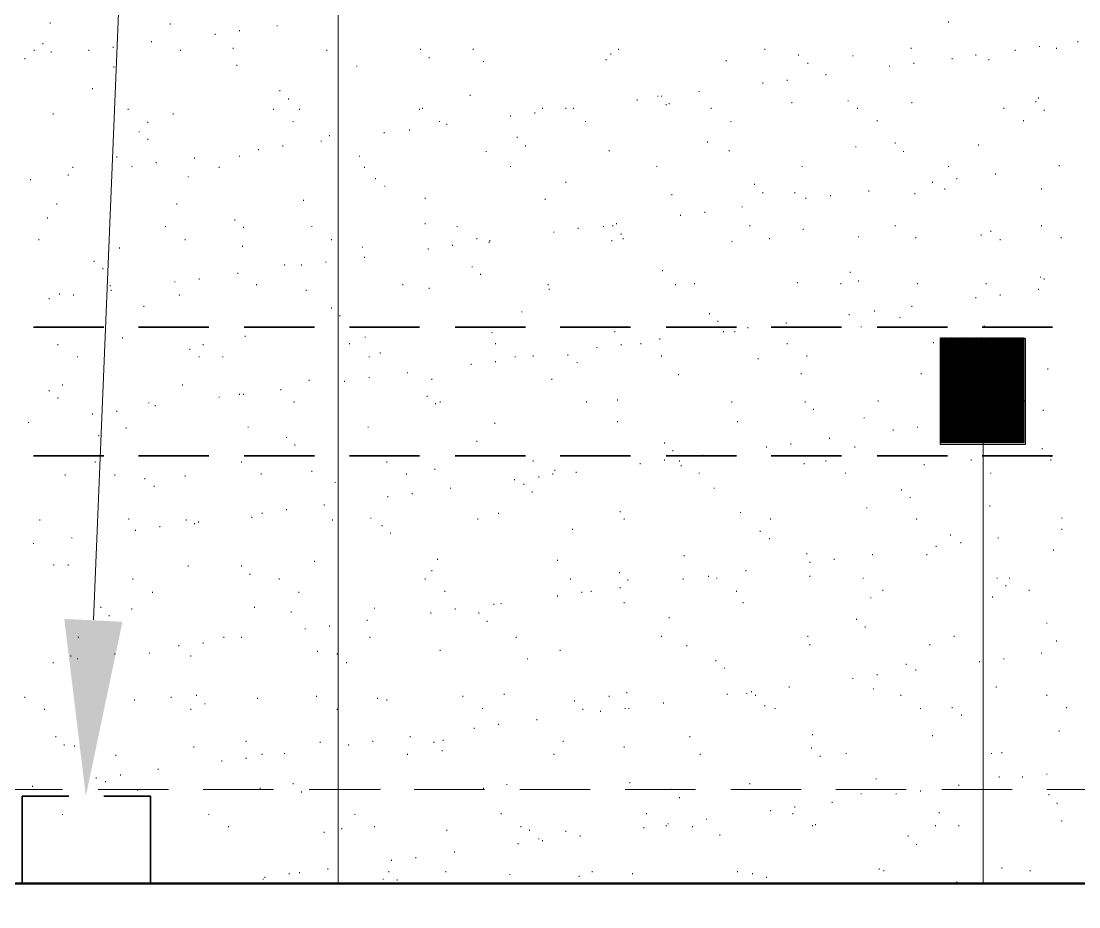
# Model space of a CAD drawing. Header units: inches. Extents: x 5 to 516, y -193 to 129.
# Drawn here: x 44.972 to 48.732, y -55.033 to -51.885 of the extents above; entities that cross this region are included whole.
import ezdxf

# ---------------------------------------------------------------- set-up
doc = ezdxf.new("R2010")
doc.units = ezdxf.units.IN
doc.header["$MEASUREMENT"] = 0
doc.layers.add('PDF4_Geometry', color=7, linetype='Continuous')
doc.layers.add('PDF4_Solid Fills', color=7, linetype='Continuous')

msp = doc.modelspace()

# ---------------------------------------------------------------- linework, layer by layer
at = {"layer": 'PDF4_Geometry', "lineweight": 15}
for points in [[(45.2287547, -54.0129785), (45.6554214, -43.6596443), (46.3220881, -43.6596443)], [(46.0987498, -54.9496512), (46.0987498, -46.9696506)], [(48.2687533, -51.8896466), (48.2687533, -51.8863168)], [(45.0754208, -51.8929832), (45.0754208, -51.8896466)], [(45.5020836, -51.8963131), (45.5020836, -51.8929832)], [(45.7487539, -51.9196488), (45.7487539, -51.9163122)], [(45.8820818, -51.9029794), (45.8820818, -51.8996496)], [(45.0487484, -51.9663136), (45.0487484, -51.9629838)], [(45.4354197, -51.9596472), (45.4354197, -51.9563174)], [(45.6620839, -51.9329816), (45.6620839, -51.929645)], [(48.728755, -51.9596472), (48.728755, -51.9563174)], [(45.018753, -51.9896493), (45.018753, -51.9863128)], [(45.0787506, -51.9963157), (45.0787506, -51.9929792)], [(45.2120853, -51.9896493), (45.2120853, -51.9863128)], [(45.2987484, -51.9796464), (45.2987484, -51.9763166)], [(45.5387523, -51.9896493), (45.5387523, -51.9863128)], [(45.7254181, -51.982983), (45.7254181, -51.9796464)], [(46.0587515, -51.9896493), (46.0587515, -51.9863128)], [(46.3920848, -51.9863128), (46.3920848, -51.982983)], [(46.5787507, -51.9863128), (46.5787507, -51.982983)], [(47.0687546, -52.0029822), (47.0687546, -51.9996456)], [(47.0954201, -51.9863128), (47.0954201, -51.982983)], [(47.6154194, -51.9863128), (47.6154194, -51.982983)], [(48.1354186, -51.982983), (48.1354186, -51.9796464)], [(48.5054205, -51.9896493), (48.5054205, -51.9863128)], [(48.5920837, -51.9763166), (48.5920837, -51.97298)], [(48.652088, -51.982983), (48.652088, -51.9796464)], [(44.9854211, -52.0196447), (44.9854211, -52.016315)], [(46.422087, -52.016315), (46.422087, -52.0129783)], [(46.6154193, -52.0296477), (46.6154193, -52.0263111)], [(47.0520852, -52.0229813), (47.0520852, -52.0196447)], [(47.4787549, -52.0263111), (47.4787549, -52.0229813)], [(47.7354213, -52.006312), (47.7354213, -52.0029822)], [(47.7687532, -52.0363141), (47.7687532, -52.0329843)], [(47.9287535, -52.0096486), (47.9287535, -52.006312)], [(48.1454216, -52.0363141), (48.1454216, -52.0329843)], [(48.2820861, -52.0196447), (48.2820861, -52.016315)], [(48.3654194, -52.006312), (48.3654194, -52.0029822)], [(48.4120842, -52.0229813), (48.4120842, -52.0196447)], [(45.302085, -52.0496469), (45.302085, -52.0463171)], [(45.7387509, -52.0429805), (45.7387509, -52.0396507)], [(46.1654206, -52.0463171), (46.1654206, -52.0429805)], [(47.8320874, -52.0763125), (47.8320874, -52.0729827)], [(48.0587516, -52.0463171), (48.0587516, -52.0429805)], [(47.6087529, -52.1063147), (47.6087529, -52.1029781)], [(47.6954161, -52.0963117), (47.6954161, -52.0929819)], [(45.2254181, -52.1263139), (45.2254181, -52.1229841)], [(45.8920848, -52.1329802), (45.8920848, -52.1296505)], [(46.5687545, -52.1496496), (46.5687545, -52.1463131)], [(47.2354212, -52.1529795), (47.2354212, -52.1496496)], [(47.248754, -52.1529795), (47.248754, -52.1496496)], [(47.3820819, -52.1363169), (47.3820819, -52.1329802)], [(45.922087, -52.1629824), (45.922087, -52.1596459)], [(47.1620841, -52.1663122), (47.1620841, -52.1629824)], [(47.2654166, -52.1829816), (47.2654166, -52.179645)], [(47.2754196, -52.179645), (47.2754196, -52.1763152)], [(47.7120855, -52.1763152), (47.7120855, -52.1729786)], [(47.9120841, -52.1696489), (47.9120841, -52.1663122)], [(48.1387484, -52.1763152), (48.1387484, -52.1729786)], [(48.5787508, -52.1729786), (48.5787508, -52.1696489)], [(48.5887538, -52.1596459), (48.5887538, -52.156316)], [(45.0854169, -52.2163136), (45.0854169, -52.2129838)], [(45.3520864, -52.199651), (45.3520864, -52.1963144)], [(45.5120866, -52.2163136), (45.5120866, -52.2129838)], [(45.868749, -52.199651), (45.868749, -52.1963144)], [(45.9620854, -52.199651), (45.9620854, -52.1963144)], [(46.3887482, -52.199651), (46.3887482, -52.1963144)], [(46.3987512, -52.1963144), (46.3987512, -52.1929778)], [(46.7120854, -52.22298), (46.7120854, -52.2196502)], [(46.7987485, -52.2129838), (46.7987485, -52.2096472)], [(46.8254209, -52.1963144), (46.8254209, -52.1929778)], [(46.9087543, -52.1963144), (46.9087543, -52.1929778)], [(46.9354198, -52.1963144), (46.9354198, -52.1929778)], [(47.4254169, -52.1963144), (47.4254169, -52.1929778)], [(47.9454161, -52.1963144), (47.9454161, -52.1929778)], [(48.4654153, -52.1963144), (48.4654153, -52.1929778)], [(48.608753, -52.2029808), (48.608753, -52.199651)], [(45.4220869, -52.2463158), (45.4220869, -52.2429792)], [(45.9387496, -52.2429792), (45.9387496, -52.2396494)], [(46.4587488, -52.2429792), (46.4587488, -52.2396494)], [(46.4854212, -52.2529822), (46.4854212, -52.2496456)], [(46.9787548, -52.2429792), (46.9787548, -52.2396494)], [(47.4954174, -52.2429792), (47.4954174, -52.2396494)], [(48.0154167, -52.2396494), (48.0154167, -52.2363128)], [(48.5354159, -52.2396494), (48.5354159, -52.2363128)], [(45.3920848, -52.2796478), (45.3920848, -52.2763111)], [(46.0687545, -52.2929805), (46.0687545, -52.2896508)], [(46.2620867, -52.2829844), (46.2620867, -52.2796478)], [(46.3520864, -52.2729814), (46.3520864, -52.2696448)], [(46.7354212, -52.2996469), (46.7354212, -52.2963171)], [(45.4220869, -52.3063133), (45.4220869, -52.3029835)], [(45.9020878, -52.3296491), (45.9020878, -52.3263125)], [(46.0387523, -52.3129798), (46.0387523, -52.3096499)], [(46.7654166, -52.3296491), (46.7654166, -52.3263125)], [(47.4120841, -52.3163163), (47.4120841, -52.3129798)], [(47.9387497, -52.3329789), (47.9387497, -52.3296491)], [(48.0787508, -52.3196461), (48.0787508, -52.3163163)], [(48.3754156, -52.3263125), (48.3754156, -52.3229827)], [(45.312088, -52.3696475), (45.312088, -52.3663177)], [(45.5887536, -52.3729841), (45.5887536, -52.3696475)], [(45.7487539, -52.3663177), (45.7487539, -52.3629811)], [(45.8154178, -52.3429819), (45.8154178, -52.3396453)], [(46.1754168, -52.3663177), (46.1754168, -52.3629811)], [(46.6254155, -52.3496483), (46.6254155, -52.3463117)], [(47.0620882, -52.3463117), (47.0620882, -52.3429819)], [(47.488751, -52.3463117), (47.488751, -52.3429819)], [(48.108753, -52.3496483), (48.108753, -52.3463117)], [(45.1554175, -52.406316), (45.1554175, -52.4029795)], [(45.3654192, -52.4029795), (45.3654192, -52.3996497)], [(45.4520823, -52.3896467), (45.4520823, -52.3863169)], [(45.6754168, -52.406316), (45.6754168, -52.4029795)], [(46.1920861, -52.406316), (46.1920861, -52.4029795)], [(46.7120854, -52.4029795), (46.7120854, -52.3996497)], [(47.2320846, -52.4029795), (47.2320846, -52.3996497)], [(47.7487541, -52.4029795), (47.7487541, -52.3996497)], [(48.2687533, -52.4029795), (48.2687533, -52.3996497)], [(48.6620842, -52.3996497), (48.6620842, -52.3963131)], [(45.0054202, -52.449651), (45.0054202, -52.4463144)], [(45.1387481, -52.4329817), (45.1387481, -52.429645)], [(45.5654178, -52.439648), (45.5654178, -52.4363114)], [(46.2320845, -52.4463144), (46.2320845, -52.4429778)], [(48.2987486, -52.4463144), (48.2987486, -52.4429778)], [(48.4354199, -52.429645), (48.4354199, -52.4263153)], [(46.2654165, -52.47298), (46.2654165, -52.4696502)], [(46.9087543, -52.4596472), (46.9087543, -52.4563174)], [(47.5787508, -52.4663136), (47.5787508, -52.4629838)], [(47.9854213, -52.4896494), (47.9854213, -52.4863128)], [(48.2120855, -52.4596472), (48.2120855, -52.4563174)], [(48.2554205, -52.482983), (48.2554205, -52.4796464)], [(48.5987501, -52.482983), (48.5987501, -52.4796464)], [(45.9754181, -52.5229814), (45.9754181, -52.5196448)], [(46.4087542, -52.516315), (46.4087542, -52.5129784)], [(46.8354171, -52.5196448), (46.8354171, -52.516315)], [(47.2854158, -52.5029822), (47.2854158, -52.4996456)], [(47.6087529, -52.4963158), (47.6087529, -52.4929792)], [(47.7220817, -52.4963158), (47.7220817, -52.4929792)], [(47.7620868, -52.516315), (47.7620868, -52.5129784)], [(47.84875, -52.506312), (47.84875, -52.5029822)], [(48.1487514, -52.4996456), (48.1487514, -52.4963158)], [(45.0987498, -52.5363142), (45.0987498, -52.5329844)], [(45.5254194, -52.5363142), (45.5254194, -52.5329844)], [(47.4020879, -52.5663163), (47.4020879, -52.5629798)], [(47.5354158, -52.5463172), (47.5354158, -52.5429806)], [(45.0654178, -52.5863156), (45.0654178, -52.5829789)], [(45.7320845, -52.5929819), (45.7320845, -52.5896453)], [(47.315418, -52.5763126), (47.315418, -52.5729827)], [(45.4854211, -52.6163177), (45.4854211, -52.6129811)], [(45.7620867, -52.6196475), (45.7620867, -52.6163177)], [(46.0054203, -52.6163177), (46.0054203, -52.6129811)], [(46.4087542, -52.6063147), (46.4087542, -52.6029781)], [(46.522083, -52.6163177), (46.522083, -52.6129811)], [(46.8654193, -52.6363169), (46.8654193, -52.6329803)], [(46.9520824, -52.6229841), (46.9520824, -52.6196475)], [(47.0420822, -52.6163177), (47.0420822, -52.6129811)], [(47.0754209, -52.6129811), (47.0754209, -52.6096445)], [(47.0887537, -52.6063147), (47.0887537, -52.6029781)], [(47.1054163, -52.6429833), (47.1054163, -52.6396467)], [(47.5620882, -52.6129811), (47.5620882, -52.6096445)], [(47.7520838, -52.6263139), (47.7520838, -52.6229841)], [(48.0787508, -52.6129811), (48.0787508, -52.6096445)], [(48.4187505, -52.6329803), (48.4187505, -52.6296505)], [(48.5987501, -52.6129811), (48.5987501, -52.6096445)], [(45.0354156, -52.6629825), (45.0354156, -52.6596459)], [(45.5554148, -52.6629825), (45.5554148, -52.6596459)], [(46.0754209, -52.6629825), (46.0754209, -52.6596459)], [(46.5920835, -52.6596459), (46.5920835, -52.6563161)], [(46.6354185, -52.6729787), (46.6354185, -52.6696489)], [(46.6387482, -52.6663123), (46.6387482, -52.6629825)], [(47.0720843, -52.6663123), (47.0720843, -52.6629825)], [(47.1120827, -52.6596459), (47.1120827, -52.6563161)], [(47.498754, -52.6696489), (47.498754, -52.6663123)], [(47.6320819, -52.6596459), (47.6320819, -52.6563161)], [(47.9487527, -52.6529795), (47.9487527, -52.6496497)], [(48.152088, -52.6563161), (48.152088, -52.6529795)], [(48.3854186, -52.6463131), (48.3854186, -52.6429833)], [(48.4520826, -52.6629825), (48.4520826, -52.6596459)], [(48.6687506, -52.6563161), (48.6687506, -52.6529795)], [(45.3220842, -52.6929778), (45.3220842, -52.6896481)], [(45.7587501, -52.6863115), (45.7587501, -52.6829817)], [(46.1854198, -52.6896481), (46.1854198, -52.6863115)], [(46.4187504, -52.6963145), (46.4187504, -52.6929778)], [(46.5054203, -52.6829817), (46.5054203, -52.6796451)], [(45.2320845, -52.7396494), (45.2320845, -52.7363128)], [(45.9087542, -52.7529822), (45.9087542, -52.7496456)], [(45.9687517, -52.7529822), (45.9687517, -52.7496456)], [(46.0554149, -52.7429792), (46.0554149, -52.7396494)], [(46.1920861, -52.7263166), (46.1920861, -52.72298)], [(45.2620866, -52.766315), (45.2620866, -52.7629784)], [(45.7420875, -52.7829844), (45.7420875, -52.7796478)], [(46.5754209, -52.7596486), (46.5754209, -52.756312)], [(46.6054163, -52.7863142), (46.6054163, -52.7829844)], [(47.2520838, -52.7729814), (47.2520838, -52.7696448)], [(47.9187505, -52.7796478), (47.9187505, -52.7763112)], [(45.2887522, -52.8263126), (45.2887522, -52.8229827)], [(45.518753, -52.8129798), (45.518753, -52.80965)], [(45.6054162, -52.8029836), (45.6054162, -52.799647)], [(45.8087515, -52.8229827), (45.8087515, -52.8196462)], [(46.3287507, -52.8229827), (46.3287507, -52.8196462)], [(46.8454201, -52.8229827), (46.8454201, -52.8196462)], [(47.2987486, -52.8229827), (47.2987486, -52.8196462)], [(47.3654194, -52.8196462), (47.3654194, -52.8163164)], [(47.7320847, -52.8163164), (47.7320847, -52.8129798)], [(47.8854186, -52.8196462), (47.8854186, -52.8163164)], [(47.9487527, -52.80965), (47.9487527, -52.8063134)], [(48.1587544, -52.8196462), (48.1587544, -52.8163164)], [(48.402088, -52.8196462), (48.402088, -52.8163164)], [(48.5954202, -52.7963172), (48.5954202, -52.7929806)], [(48.608753, -52.8029836), (48.608753, -52.799647)], [(45.1087527, -52.8563147), (45.1087527, -52.8529781)], [(45.1587541, -52.8596445), (45.1587541, -52.8563147)], [(45.292082, -52.842982), (45.292082, -52.8396454)], [(45.5354157, -52.8596445), (45.5354157, -52.8563147)], [(45.9854211, -52.842982), (45.9854211, -52.8396454)], [(46.422087, -52.8363156), (46.422087, -52.832979)], [(46.8487499, -52.8396454), (46.8487499, -52.8363156)], [(48.4520826, -52.8596445), (48.4520826, -52.8563147)], [(48.5887538, -52.8396454), (48.5887538, -52.8363156)], [(45.0720842, -52.8729841), (45.0720842, -52.8696475)], [(45.4087541, -52.8996497), (45.4087541, -52.8963131)], [(46.0754209, -52.9063161), (46.0754209, -52.9029795)], [(48.1387484, -52.8996497), (48.1387484, -52.8963131)], [(48.3654194, -52.8696475), (48.3654194, -52.8663177)], [(46.1054163, -52.9329817), (46.1054163, -52.9296451)], [(46.7520837, -52.9196489), (46.7520837, -52.9163123)], [(47.4187505, -52.9263153), (47.4187505, -52.9229787)], [(47.9154207, -52.9296451), (47.9154207, -52.9263153)], [(48.0054205, -52.9163123), (48.0054205, -52.9129825)], [(48.0954202, -52.9396481), (48.0954202, -52.9363115)], [(47.4487527, -52.9529809), (47.4487527, -52.9496511)], [(47.555415, -52.9763166), (47.555415, -52.97298)], [(47.6920863, -52.9596473), (47.6920863, -52.9563175)], [(47.9587489, -52.97298), (47.9587489, -52.9696503)], [(48.3954216, -52.9696503), (48.3954216, -52.9663136)], [(45.3320872, -53.0129784), (45.3320872, -53.0096486)], [(45.7687531, -53.006312), (45.7687531, -53.0029823)], [(46.195416, -53.0096486), (46.195416, -53.006312)], [(46.6454215, -52.9929793), (46.6454215, -52.9896494)], [(47.0820873, -52.9896494), (47.0820873, -52.9863129)], [(47.2420876, -53.016315), (47.2420876, -53.0129784)], [(47.4687519, -52.9896494), (47.4687519, -52.9863129)], [(47.5087503, -52.9896494), (47.5087503, -52.9863129)], [(45.1020863, -53.0363142), (45.1020863, -53.0329844)], [(45.5720842, -53.0529836), (45.5720842, -53.049647)], [(45.618749, -53.0363142), (45.618749, -53.0329844)], [(46.1387482, -53.0329844), (46.1387482, -53.0296478)], [(46.6587542, -53.0329844), (46.6587542, -53.0296478)], [(47.0187532, -53.0463172), (47.0187532, -53.0429806)], [(47.1054163, -53.0363142), (47.1054163, -53.0329844)], [(47.1754169, -53.0329844), (47.1754169, -53.0296478)], [(47.6954161, -53.0329844), (47.6954161, -53.0296478)], [(48.2154153, -53.0296478), (48.2154153, -53.0263112)], [(45.1720869, -53.0796492), (45.1720869, -53.0763126)], [(45.6054162, -53.0796492), (45.6054162, -53.0763126)], [(45.6887496, -53.0796492), (45.6887496, -53.0763126)], [(46.2087488, -53.0796492), (46.2087488, -53.0763126)], [(46.2487539, -53.0663164), (46.2487539, -53.0629798)], [(46.7287548, -53.0796492), (46.7287548, -53.0763126)], [(46.7920821, -53.0763126), (46.7920821, -53.0729828)], [(46.9154207, -53.0729828), (46.9154207, -53.0696462)], [(47.248754, -53.0763126), (47.248754, -53.0729828)], [(47.5920836, -53.0863156), (47.5920836, -53.082979)], [(47.7654167, -53.0763126), (47.7654167, -53.0729828)], [(48.2620869, -53.092982), (48.2620869, -53.0896454)], [(48.2854159, -53.0763126), (48.2854159, -53.0729828)], [(46.5720843, -53.1063148), (46.5720843, -53.1029782)], [(46.6587542, -53.0963118), (46.6587542, -53.092982)], [(46.9487527, -53.0996484), (46.9487527, -53.0963118)], [(48.2920823, -53.1196475), (48.2920823, -53.1163178)], [(48.4320834, -53.3063134), (48.4320834, -53.0963134), (48.34875, -53.0963134), (48.34875, -53.3063134)], [(48.6220858, -53.1229842), (48.6220858, -53.1196475)], [(45.9954173, -53.1629825), (45.9954173, -53.1596459)], [(46.1220856, -53.1663123), (46.1220856, -53.1629825)], [(46.2087488, -53.1529795), (46.2087488, -53.1496497)], [(46.34542, -53.1363169), (46.34542, -53.1329803)], [(46.4320832, -53.1596459), (46.4320832, -53.1563161)], [(46.8587529, -53.1596459), (46.8587529, -53.1563161)], [(47.3087516, -53.1429833), (47.3087516, -53.1396467)], [(47.7454174, -53.1396467), (47.7454174, -53.1363169)], [(48.1720871, -53.1396467), (48.1720871, -53.1363169)], [(45.0720842, -53.1996511), (45.0720842, -53.1963145)], [(45.118749, -53.1796451), (45.118749, -53.1763153)], [(45.5454187, -53.1796451), (45.5454187, -53.1763153)], [(45.8954214, -53.1963145), (45.8954214, -53.1929779)], [(48.392085, -53.1996511), (48.392085, -54.9496512)], [(45.1020863, -53.2263167), (45.1020863, -53.2229801)], [(45.4254168, -53.2429793), (45.4254168, -53.2396494)], [(45.6754168, -53.2229801), (45.6754168, -53.2196503)], [(45.7487539, -53.2129839), (45.7487539, -53.2096473)], [(45.7620867, -53.2129839), (45.7620867, -53.2096473)], [(45.9420861, -53.2396494), (45.9420861, -53.2363129)], [(46.4154206, -53.2196503), (46.4154206, -53.2163137)], [(46.4620854, -53.2396494), (46.4620854, -53.2363129)], [(46.9820846, -53.2396494), (46.9820846, -53.2363129)], [(47.0920836, -53.2329831), (47.0920836, -53.2296465)], [(47.498754, -53.2396494), (47.498754, -53.2363129)], [(47.7587503, -53.2396494), (47.7587503, -53.2363129)], [(48.0187532, -53.2363129), (48.0187532, -53.2329831)], [(48.5387525, -53.2363129), (48.5387525, -53.2329831)], [(45.312088, -53.2729814), (45.312088, -53.2696448)], [(45.4487525, -53.2529823), (45.4487525, -53.2496457)], [(46.445416, -53.2463158), (46.445416, -53.2429793)], [(47.7887524, -53.2663151), (47.7887524, -53.2629784)], [(48.4354199, -53.2529823), (48.4354199, -53.2496457)], [(48.6054165, -53.2696448), (48.6054165, -53.2663151)], [(44.9987538, -53.3129798), (44.9987538, -53.30965)], [(45.2254181, -53.2829844), (45.2254181, -53.2796478)], [(46.6554176, -53.3163164), (46.6554176, -53.3129798)], [(47.0920836, -53.30965), (47.0920836, -53.3063134)], [(47.5187532, -53.30965), (47.5187532, -53.3063134)], [(47.9687519, -53.2963172), (47.9687519, -53.2929806)], [(48.2920823, -53.30965), (48.2920823, -53.3063134)], [(48.4054178, -53.2896508), (48.4054178, -53.2863142)], [(48.5187533, -53.2829844), (48.5187533, -53.2796478)], [(45.34542, -53.332979), (45.34542, -53.3296492)], [(45.7787493, -53.3296492), (45.7787493, -53.3263126)], [(46.205419, -53.3296492), (46.205419, -53.3263126)], [(48.0720844, -53.3396454), (48.0720844, -53.3363156)], [(48.1587544, -53.3296492), (48.1587544, -53.3263126)], [(45.2487539, -53.3596446), (45.2487539, -53.3563148)], [(45.9154206, -53.3663178), (45.9154206, -53.3629812)], [(45.945416, -53.3929833), (45.945416, -53.3896467)], [(46.5920835, -53.3796506), (46.5920835, -53.376314)], [(47.2587502, -53.386317), (47.2587502, -53.3829803)], [(47.7087489, -53.3896467), (47.7087489, -53.386317)], [(47.8454202, -53.3696476), (47.8454202, -53.3663178)], [(47.2887524, -53.4129825), (47.2887524, -53.409646)], [(47.3954215, -53.4296451), (47.3954215, -53.4263153)], [(47.6220858, -53.3996497), (47.6220858, -53.3963132)], [(47.9354199, -53.3996497), (47.9354199, -53.3963132)], [(48.6020866, -53.4063161), (48.6020866, -53.4029796)], [(48.632082, -53.4329817), (48.632082, -53.4296451)], [(45.2354211, -53.4529809), (45.2354211, -53.4496511)], [(45.7554203, -53.4529809), (45.7554203, -53.4496511)], [(46.2720829, -53.4529809), (46.2720829, -53.4496511)], [(46.7920821, -53.4496511), (46.7920821, -53.4463145)], [(47.1720871, -53.4596473), (47.1720871, -53.4563175)], [(47.2587502, -53.4463145), (47.2587502, -53.4429779)], [(47.3120882, -53.4496511), (47.3120882, -53.4463145)], [(47.3187546, -53.4663137), (47.3187546, -53.4629839)], [(47.7554204, -53.4596473), (47.7554204, -53.4563175)], [(47.8320874, -53.4496511), (47.8320874, -53.4463145)], [(48.1820834, -53.4629839), (48.1820834, -53.4596473)], [(48.34875, -53.4463145), (48.34875, -53.4429779)], [(48.632082, -53.4463145), (48.632082, -53.4429779)], [(45.128752, -53.4996457), (45.128752, -53.4963159)], [(45.3054148, -53.4996457), (45.3054148, -53.4963159)], [(45.5554148, -53.5029823), (45.5554148, -53.4996457)], [(45.8254208, -53.4963159), (45.8254208, -53.4929793)], [(46.0054203, -53.4863129), (46.0054203, -53.4829831)], [(46.3420835, -53.4963159), (46.3420835, -53.4929793)], [(46.4420862, -53.4796465), (46.4420862, -53.4763167)], [(46.8120881, -53.5063121), (46.8120881, -53.5029823)], [(46.8620827, -53.4963159), (46.8620827, -53.4929793)], [(46.8687491, -53.4829831), (46.8687491, -53.4796465)], [(46.945416, -53.4896495), (46.945416, -53.4863129)], [(47.3820819, -53.4929793), (47.3820819, -53.4896495)], [(47.902088, -53.4929793), (47.902088, -53.4896495)], [(48.4187505, -53.4929793), (48.4187505, -53.4896495)], [(45.4120839, -53.5129785), (45.4120839, -53.5096487)], [(45.4454159, -53.5396509), (45.4454159, -53.5363142)], [(46.0887536, -53.5263112), (46.0887536, -53.5229815)], [(46.7254182, -53.5163151), (46.7254182, -53.5129785)], [(46.7587502, -53.5329845), (46.7587502, -53.5296479)], [(46.2754195, -53.5763126), (46.2754195, -53.5729828)], [(46.3620827, -53.5663164), (46.3620827, -53.5629799)], [(46.498754, -53.5463172), (46.498754, -53.5429806)], [(46.7887524, -53.55965), (46.7887524, -53.5563134)], [(47.4354199, -53.5463172), (47.4354199, -53.5429806)], [(48.1020866, -53.5529836), (48.1020866, -53.549647)], [(48.132082, -53.5796492), (48.132082, -53.5763126)], [(46.0487485, -53.6063148), (46.0487485, -53.6029782)], [(47.9787549, -53.6163178), (47.9787549, -53.6129812)], [(48.4154208, -53.6096446), (48.4154208, -53.6063148)], [(45.3554162, -53.6563161), (45.3554162, -53.6529796)], [(45.7920821, -53.6496498), (45.7920821, -53.6463132)], [(45.8287506, -53.636317), (45.8287506, -53.6329804)], [(45.9154206, -53.6229842), (45.9154206, -53.6196476)], [(46.2154151, -53.6529796), (46.2154151, -53.6496498)], [(46.5954201, -53.6563161), (46.5954201, -53.6529796)], [(46.6687504, -53.636317), (46.6687504, -53.6329804)], [(47.1020865, -53.6296506), (47.1020865, -53.626314)], [(47.1154193, -53.6563161), (47.1154193, -53.6529796)], [(47.5287494, -53.6329804), (47.5287494, -53.6296506)], [(47.6354185, -53.6563161), (47.6354185, -53.6529796)], [(48.1554177, -53.6563161), (48.1554177, -53.6529796)], [(48.6720872, -53.6529796), (48.6720872, -53.6496498)], [(45.0387522, -53.659646), (45.0387522, -53.6563161)], [(45.4654151, -53.6829818), (45.4654151, -53.6796451)], [(45.5587514, -53.659646), (45.5587514, -53.6563161)], [(45.5887536, -53.6729788), (45.5887536, -53.669649)], [(45.6020864, -53.6663124), (45.6020864, -53.6629825)], [(46.0787506, -53.659646), (46.0787506, -53.6563161)], [(46.2554203, -53.6796451), (46.2554203, -53.6763154)], [(46.9320833, -53.6929779), (46.9320833, -53.6896481)], [(48.6720872, -53.6929779), (48.6720872, -53.6896481)], [(45.1520877, -53.7229801), (45.1520877, -53.7196503)], [(45.378752, -53.6963145), (45.378752, -53.6929779)], [(46.2854157, -53.7063175), (46.2854157, -53.7029809)], [(47.59875, -53.6996511), (47.59875, -53.6963145)], [(47.6320819, -53.7263167), (47.6320819, -53.7229801)], [(48.2754196, -53.7129839), (48.2754196, -53.7096473)], [(48.4454162, -53.7229801), (48.4454162, -53.7196503)], [(45.0154164, -53.7429793), (45.0154164, -53.7396495)], [(48.2254183, -53.7529823), (48.2254183, -53.7496457)], [(48.3120883, -53.7396495), (48.3120883, -53.7363129)], [(48.642085, -53.7663151), (48.642085, -53.7629785)], [(46.0154165, -53.8063134), (46.0154165, -53.8029837)], [(46.4520824, -53.799647), (46.4520824, -53.7963173)], [(46.8787521, -53.8029837), (46.8787521, -53.799647)], [(47.3287507, -53.7863143), (47.3287507, -53.7829845)], [(47.7654167, -53.7796479), (47.7654167, -53.7763113)], [(47.8620828, -53.799647), (47.8620828, -53.7963173)], [(47.9987541, -53.7829845), (47.9987541, -53.7796479)], [(48.1920863, -53.7829845), (48.1920863, -53.7796479)], [(45.0887536, -53.8196463), (45.0887536, -53.8163164)], [(45.1387481, -53.8196463), (45.1387481, -53.8163164)], [(45.5654178, -53.8229828), (45.5654178, -53.8196463)], [(45.7554203, -53.8229828), (45.7554203, -53.8196463)], [(46.4320832, -53.8396454), (46.4320832, -53.8363157)], [(47.0987499, -53.8463118), (47.0987499, -53.842982)], [(47.5487486, -53.8396454), (47.5487486, -53.8363157)], [(47.7754196, -53.80965), (47.7754196, -53.8063134)], [(45.368749, -53.8696476), (45.368749, -53.8663178)], [(45.7854157, -53.8529782), (45.7854157, -53.8496484)], [(45.8887482, -53.8696476), (45.8887482, -53.8663178)], [(46.4087542, -53.8696476), (46.4087542, -53.8663178)], [(46.9254169, -53.8696476), (46.9254169, -53.8663178)], [(47.1287521, -53.8729842), (47.1287521, -53.8696476)], [(47.325421, -53.8696476), (47.325421, -53.8663178)], [(47.4154207, -53.8596446), (47.4154207, -53.8563148)], [(47.4454161, -53.8663178), (47.4454161, -53.8629812)], [(47.7754196, -53.8596446), (47.7754196, -53.8563148)], [(47.9654153, -53.8663178), (47.9654153, -53.8629812)], [(48.4420863, -53.8663178), (48.4420863, -53.8629812)], [(48.4854213, -53.8663178), (48.4854213, -53.8629812)], [(45.4387495, -53.9163124), (45.4387495, -53.9129826)], [(45.9587487, -53.9163124), (45.9587487, -53.9129826)], [(46.4787548, -53.9129826), (46.4787548, -53.909646)], [(46.9654152, -53.9163124), (46.9654152, -53.9129826)], [(46.998754, -53.9129826), (46.998754, -53.909646)], [(47.1020865, -53.8996498), (47.1020865, -53.8963132)], [(47.5154166, -53.9129826), (47.5154166, -53.909646)], [(48.0354159, -53.909646), (48.0354159, -53.9063162)], [(48.4720817, -53.8929834), (48.4720817, -53.8896468)], [(48.5554151, -53.909646), (48.5554151, -53.9063162)], [(46.6787534, -53.9563176), (46.6787534, -53.9529809)], [(46.8787521, -53.9296452), (46.8787521, -53.9263154)], [(47.1154193, -53.9529809), (47.1154193, -53.9496512)], [(47.5387524, -53.9529809), (47.5387524, -53.9496512)], [(47.9920877, -53.9363116), (47.9920877, -53.9329818)], [(48.425417, -53.9329818), (48.425417, -53.9296452)], [(45.2554202, -53.9696503), (45.2554202, -53.9663137)], [(45.3654192, -53.9763167), (45.3654192, -53.9729801)], [(45.8020851, -53.9696503), (45.8020851, -53.9663137)], [(45.9320832, -53.9863129), (45.9320832, -53.9829831)], [(46.2287548, -53.9729801), (46.2287548, -53.9696503)], [(46.4287534, -53.9896495), (46.4287534, -53.9863129)], [(46.5154166, -53.9763167), (46.5154166, -53.9729801)], [(46.5987499, -53.9896495), (46.5987499, -53.9863129)], [(46.6520879, -53.9596473), (46.6520879, -53.9563176)], [(45.2854156, -53.9996457), (45.2854156, -53.9963159)], [(46.2020824, -54.0163151), (46.2020824, -54.0129785)], [(46.6287521, -54.0196449), (46.6287521, -54.0163151)], [(47.2754196, -54.0063121), (47.2754196, -54.0029823)], [(47.9420863, -54.0129785), (47.9420863, -54.0096487)], [(48.6187492, -54.0263113), (48.6187492, -54.0229815)], [(45.9820845, -54.0463173), (45.9820845, -54.0429807)], [(46.0687545, -54.0363143), (46.0687545, -54.0329845)], [(47.9720817, -54.0396509), (47.9720817, -54.0363143)], [(45.1754167, -54.0763127), (45.1754167, -54.0729828)], [(45.5320859, -54.1063148), (45.5320859, -54.1029782)], [(45.618749, -54.0963118), (45.618749, -54.0929821)], [(45.6920861, -54.0763127), (45.6920861, -54.0729828)], [(45.7554203, -54.0763127), (45.7554203, -54.0729828)], [(46.2120854, -54.0763127), (46.2120854, -54.0729828)], [(46.7320846, -54.0763127), (46.7320846, -54.0729828)], [(47.248754, -54.0729828), (47.248754, -54.0696463)], [(47.3387537, -54.1063148), (47.3387537, -54.1029782)], [(47.7687532, -54.0729828), (47.7687532, -54.0696463)], [(47.7754196, -54.1029782), (47.7754196, -54.0996485)], [(48.2020825, -54.1029782), (48.2020825, -54.0996485)], [(48.2887525, -54.0729828), (48.2887525, -54.0696463)], [(48.652088, -54.0896455), (48.652088, -54.0863157)], [(45.1487511, -54.1429834), (45.1487511, -54.1396468)], [(45.3054148, -54.136317), (45.3054148, -54.1329804)], [(45.4287533, -54.1329804), (45.4287533, -54.1296506)], [(45.5754208, -54.1429834), (45.5754208, -54.1396468)], [(46.0254195, -54.126314), (46.0254195, -54.1229842)], [(46.09542, -54.136317), (46.09542, -54.1329804)], [(46.4620854, -54.1229842), (46.4620854, -54.1196476)], [(46.8887483, -54.1229842), (46.8887483, -54.1196476)], [(48.5987501, -54.1329804), (48.5987501, -54.1296506)], [(45.0854169, -54.1663124), (45.0854169, -54.1629826)], [(45.1720869, -54.1529796), (45.1720869, -54.1496498)], [(46.128752, -54.1663124), (46.128752, -54.1629826)], [(46.772083, -54.1529796), (46.772083, -54.1496498)], [(47.4420862, -54.159646), (47.4420862, -54.1563162)], [(48.1187492, -54.1729788), (48.1187492, -54.169649)], [(48.3787522, -54.1629826), (48.3787522, -54.159646)], [(48.4654153, -54.1529796), (48.4654153, -54.1496498)], [(47.4720816, -54.1863116), (47.4720816, -54.1829818)], [(48.0154167, -54.2096474), (48.0154167, -54.2063176)], [(48.152088, -54.192978), (48.152088, -54.1896482)], [(47.7020825, -54.2529824), (47.7020825, -54.2496457)], [(47.9287535, -54.2229801), (47.9287535, -54.2196504)], [(48.0020838, -54.2596487), (48.0020838, -54.2563121)], [(48.4387498, -54.2529824), (48.4387498, -54.2496457)], [(44.9854211, -54.2896509), (44.9854211, -54.2863143)], [(45.5054203, -54.2896509), (45.5054203, -54.2863143)], [(45.59542, -54.2829845), (45.59542, -54.2796479)], [(45.8120881, -54.2929807), (45.8120881, -54.2896509)], [(46.0220829, -54.2863143), (46.0220829, -54.2829845)], [(46.2387509, -54.2929807), (46.2387509, -54.2896509)], [(46.5420821, -54.2863143), (46.5420821, -54.2829845)], [(46.6887496, -54.2796479), (46.6887496, -54.2763113)], [(47.0620882, -54.2863143), (47.0620882, -54.2829845)], [(47.1254155, -54.2729815), (47.1254155, -54.2696449)], [(47.4820846, -54.2796479), (47.4820846, -54.2763113)], [(47.5520852, -54.2763113), (47.5520852, -54.2729815)], [(47.5687546, -54.2696449), (47.5687546, -54.2663151)], [(47.5820874, -54.2829845), (47.5820874, -54.2796479)], [(48.09875, -54.2829845), (48.09875, -54.2796479)], [(48.6187492, -54.2829845), (48.6187492, -54.2796479)], [(45.0554148, -54.3329791), (45.0554148, -54.3296493)], [(45.3754154, -54.2996471), (45.3754154, -54.2963173)], [(45.5754208, -54.3329791), (45.5754208, -54.3296493)], [(45.6254154, -54.3129799), (45.6254154, -54.3096501)], [(46.09542, -54.3329791), (46.09542, -54.3296493)], [(46.2720829, -54.2996471), (46.2720829, -54.2963173)], [(46.6120827, -54.3296493), (46.6120827, -54.3263127)], [(46.9387497, -54.3029837), (46.9387497, -54.2996471)], [(46.9687518, -54.3329791), (46.9687518, -54.3296493)], [(47.1187491, -54.3296493), (47.1187491, -54.3263127)], [(47.1320819, -54.3296493), (47.1320819, -54.3263127)], [(47.2554204, -54.3096501), (47.2554204, -54.3063135)], [(47.6154194, -54.3196463), (47.6154194, -54.3163165)], [(47.6520879, -54.3296493), (47.6520879, -54.3263127)], [(48.1687505, -54.3296493), (48.1687505, -54.3263127)], [(48.2820861, -54.3263127), (48.2820861, -54.3229829)], [(48.6887498, -54.3263127), (48.6887498, -54.3229829)], [(46.8054149, -54.3696476), (46.8054149, -54.3663179)], [(47.032086, -54.3396455), (47.032086, -54.3363157)], [(48.315418, -54.3529783), (48.315418, -54.3496485)], [(46.5820873, -54.3996498), (46.5820873, -54.3963133)], [(46.6687504, -54.386317), (46.6687504, -54.3829804)], [(48.6620842, -54.409646), (48.6620842, -54.4063162)], [(45.0954199, -54.4296452), (45.0954199, -54.4263154)], [(45.7720829, -54.4463146), (45.7720829, -54.442978)], [(46.2220815, -54.4463146), (46.2220815, -54.442978)], [(46.3554163, -54.4296452), (46.3554163, -54.4263154)], [(46.4720816, -54.442978), (46.4720816, -54.4396482)], [(46.8987513, -54.4463146), (46.8987513, -54.442978)], [(47.34875, -54.4296452), (47.34875, -54.4263154)], [(47.7854158, -54.4229788), (47.7854158, -54.419649)], [(48.2120855, -54.4263154), (48.2120855, -54.4229788)], [(45.1254153, -54.4596474), (45.1254153, -54.4563176)], [(45.1620839, -54.462984), (45.1620839, -54.4596474)], [(45.585417, -54.4663138), (45.585417, -54.462984)], [(46.0354157, -54.4496512), (46.0354157, -54.4463146)], [(46.1354184, -54.4596474), (46.1354184, -54.4563176)], [(46.4387496, -54.4496512), (46.4387496, -54.4463146)], [(46.4687518, -54.4796466), (46.4687518, -54.4763168)], [(47.1154193, -54.4663138), (47.1154193, -54.462984)], [(47.7820861, -54.4696504), (47.7820861, -54.4663138)], [(45.3087514, -54.4963159), (45.3087514, -54.4929794)], [(45.6854197, -54.5163152), (45.6854197, -54.5129785)], [(45.7720829, -54.5063122), (45.7720829, -54.5029824)], [(45.8287506, -54.4929794), (45.8287506, -54.4896495)], [(45.9087542, -54.4896495), (45.9087542, -54.486313)], [(46.34542, -54.4929794), (46.34542, -54.4896495)], [(46.8654193, -54.4929794), (46.8654193, -54.4896495)], [(47.3854185, -54.4929794), (47.3854185, -54.4896495)], [(47.8120882, -54.4996458), (47.8120882, -54.4963159)], [(47.9054177, -54.4896495), (47.9054177, -54.486313)], [(48.4220872, -54.4896495), (48.4220872, -54.486313)], [(48.4587489, -54.486313), (48.4587489, -54.4829832)], [(45.4587487, -54.5463173), (45.4587487, -54.5429807)], [(45.2387508, -54.5763127), (45.2387508, -54.5729829)], [(45.2720829, -54.5896455), (45.2720829, -54.5863157)], [(45.3254208, -54.5663165), (45.3254208, -54.5629799)], [(45.9387496, -54.5963119), (45.9387496, -54.5929821)], [(47.1354185, -54.5929821), (47.1354185, -54.5896455)], [(47.5620882, -54.5963119), (47.5620882, -54.5929821)], [(48.0120868, -54.5796493), (48.0120868, -54.5763127)], [(48.4487528, -54.5729829), (48.4487528, -54.5696463)], [(48.5320861, -54.5729829), (48.5320861, -54.5696463)], [(48.6187492, -54.5629799), (48.6187492, -54.5596501)], [(45.118749, -54.6163179), (44.8687489, -54.6163179)], [(45.0120866, -54.6063149), (45.0120866, -54.6029783)], [(45.4954173, -54.6163179), (45.2454173, -54.6163179)], [(45.3854184, -54.6196477), (45.3854184, -54.6163179)], [(45.868749, -54.6163179), (45.618749, -54.6163179)], [(45.8220842, -54.6129813), (45.8220842, -54.6096447)], [(45.9687517, -54.6263141), (45.9687517, -54.6229843)], [(46.2454173, -54.6163179), (45.9954173, -54.6163179)], [(46.2487539, -54.6163179), (46.2487539, -54.6129813)], [(46.6187491, -54.6163179), (46.3687491, -54.6163179)], [(46.6154193, -54.6129813), (46.6154193, -54.6096447)], [(46.6987526, -54.5996485), (46.6987526, -54.5963119)], [(46.9954174, -54.6163179), (46.7454174, -54.6163179)], [(47.3687491, -54.6163179), (47.1187491, -54.6163179)], [(47.282086, -54.6163179), (47.282086, -54.6129813)], [(47.7454175, -54.6163179), (47.4954174, -54.6163179)], [(48.1187492, -54.6163179), (47.8687492, -54.6163179)], [(47.9587489, -54.6329804), (47.9587489, -54.6296507)], [(48.0820874, -54.6329804), (48.0820874, -54.6296507)], [(48.1687505, -54.6229843), (48.1687505, -54.6196477)], [(48.4954175, -54.6163179), (48.2454175, -54.6163179)], [(48.305415, -54.6029783), (48.305415, -54.5996485)], [(48.8687493, -54.6163179), (48.6187492, -54.6163179)], [(47.3120882, -54.6463133), (47.3120882, -54.6429834)], [(47.8554164, -54.6629826), (47.8554164, -54.6596461)], [(48.6254156, -54.6363171), (48.6254156, -54.6329804)], [(48.6554178, -54.6663124), (48.6554178, -54.6629826)], [(45.118749, -54.7063176), (45.118749, -54.702981)], [(45.6387482, -54.7063176), (45.6387482, -54.702981)], [(46.1587542, -54.7063176), (46.1587542, -54.702981)], [(46.6787534, -54.702981), (46.6787534, -54.6996512)], [(47.1954161, -54.702981), (47.1954161, -54.6996512)], [(47.6354185, -54.692978), (47.6354185, -54.6896482)], [(47.7154153, -54.702981), (47.7154153, -54.6996512)], [(47.7220817, -54.6796452), (47.7220817, -54.6763154)], [(48.2354213, -54.6996512), (48.2354213, -54.6963146)], [(47.2654166, -54.746316), (47.2654166, -54.7429794)], [(47.272083, -54.7396496), (47.272083, -54.736313)], [(47.4087543, -54.7229802), (47.4087543, -54.7196504)], [(47.7854158, -54.746316), (47.7854158, -54.7429794)], [(47.7954188, -54.7429794), (47.7954188, -54.7396496)], [(48.2220817, -54.746316), (48.2220817, -54.7429794)], [(48.305415, -54.746316), (48.305415, -54.7429794)], [(48.6720872, -54.7296466), (48.6720872, -54.7263168)], [(45.7087487, -54.7496458), (45.7087487, -54.746316)], [(46.0487485, -54.769645), (46.0487485, -54.7663152)], [(46.1120826, -54.7563122), (46.1120826, -54.7529824)], [(46.2287548, -54.7496458), (46.2287548, -54.746316)], [(46.4854212, -54.7629786), (46.4854212, -54.7596488)], [(46.748754, -54.7496458), (46.748754, -54.746316)], [(46.7787494, -54.7629786), (46.7787494, -54.7596488)], [(46.9087543, -54.7663152), (46.9087543, -54.7629786)], [(46.9587488, -54.7829846), (46.9587488, -54.779648)], [(47.1854198, -54.7529824), (47.1854198, -54.7496458)], [(47.3587529, -54.7496458), (47.3587529, -54.746316)], [(47.4554191, -54.779648), (47.4554191, -54.7763113)], [(48.1254156, -54.7829846), (48.1254156, -54.779648)], [(46.738751, -54.8096501), (46.738751, -54.8063135)], [(46.8120881, -54.7929807), (46.8120881, -54.789651)], [(46.8254209, -54.7996471), (46.8254209, -54.7963173)], [(48.1554177, -54.81298), (48.1554177, -54.8096501)], [(46.3754154, -54.8596447), (46.3754154, -54.8563149)], [(46.5120867, -54.8396455), (46.5120867, -54.8363157)], [(46.2887523, -54.8696477), (46.2887523, -54.8663179)], [(48.4587489, -54.8963133), (48.4587489, -54.8929835)], [(45.8320872, -54.9363116), (45.8320872, -54.9329819)], [(45.8387536, -54.9296452), (45.8387536, -54.9263155)], [(45.9254168, -54.9163125), (45.9254168, -54.9129826)], [(45.9620854, -54.9129826), (45.9620854, -54.9096461)], [(46.0620881, -54.8996499), (46.0620881, -54.8963133)], [(46.2587502, -54.9363116), (46.2587502, -54.9329819)], [(46.2787493, -54.9096461), (46.2787493, -54.9063162)], [(46.4820846, -54.9096461), (46.4820846, -54.9063162)], [(46.7087488, -54.9196491), (46.7087488, -54.9163125)], [(46.955419, -54.9263155), (46.955419, -54.9229789)], [(47.0020838, -54.9096461), (47.0020838, -54.9063162)], [(47.1454215, -54.9163125), (47.1454215, -54.9129826)], [(47.5187532, -54.9096461), (47.5187532, -54.9063162)], [(47.5720844, -54.9163125), (47.5720844, -54.9129826)], [(47.6220858, -54.9296452), (47.6220858, -54.9263155)], [(48.0220831, -54.8996499), (48.0220831, -54.8963133)], [(48.0387525, -54.9063162), (48.0387525, -54.9029797)], [(48.5587517, -54.9063162), (48.5587517, -54.9029797)], [(46.3087515, -54.9396482), (46.3087515, -54.9363116)], [(48.2987486, -54.9463146), (48.2987486, -54.942978)]]:
    msp.add_lwpolyline(points, dxfattribs=at)
at = {"layer": 'PDF4_Geometry', "lineweight": 35}
for points in [[(45.0154164, -52.9729801), (45.2654164, -52.9729801)], [(45.3887482, -52.9729801), (45.6387482, -52.9729801)], [(45.7654165, -52.9729801), (46.0154165, -52.9729801)], [(46.1387482, -52.9729801), (46.3887482, -52.9729801)], [(46.5154165, -52.9729801), (46.7654166, -52.9729801)], [(46.8887483, -52.9729801), (47.1387483, -52.9729801)], [(47.2654166, -52.9729801), (47.5154166, -52.9729801)], [(47.6387483, -52.9729801), (47.8887484, -52.9729801)], [(48.0154167, -52.9729801), (48.2654167, -52.9729801)], [(48.3887484, -52.9729801), (48.6387484, -52.9729801)], [(45.2654164, -53.4296451), (45.0154164, -53.4296451)], [(45.6387482, -53.4296451), (45.3887482, -53.4296451)], [(46.0154165, -53.4296451), (45.7654165, -53.4296451)], [(46.3887482, -53.4296451), (46.1387482, -53.4296451)], [(46.7654166, -53.4296451), (46.5154165, -53.4296451)], [(47.1387483, -53.4296451), (46.8887483, -53.4296451)], [(47.5154166, -53.4296451), (47.2654166, -53.4296451)], [(47.8887484, -53.4296451), (47.6387483, -53.4296451)], [(48.2654167, -53.4296451), (48.0154167, -53.4296451)], [(48.6387484, -53.4296451), (48.3887484, -53.4296451)], [(44.9754181, -54.6396469), (45.1420847, -54.6396469)], [(45.1420847, -54.9496512), (44.9754181, -54.9496512), (44.9754181, -54.6396512)], [(45.2654164, -54.6396469), (45.4320831, -54.6396469), (45.4320831, -54.9496469), (45.2654164, -54.9496469)]]:
    msp.add_lwpolyline(points, dxfattribs=at)
at = {"layer": 'PDF4_Geometry', "lineweight": 15}
msp.add_lwpolyline([(48.2387511, -53.0129801), (48.2387511, -53.3896468), (48.5420845, -53.3896468), (48.5420845, -53.0129801)], close=True, dxfattribs=at)
at = {"layer": 'PDF4_Geometry', "lineweight": 35}
for points in [[(48.2404194, -53.3846487), (48.2404194, -53.0113153), (48.2404194, -53.3846487)], [(48.2437492, -53.3846487), (48.2437492, -53.0113153), (48.2437492, -53.3846487)], [(48.2470858, -53.3846487), (48.2470858, -53.0113153), (48.2470858, -53.3846487)], [(48.2504156, -53.3846487), (48.2504156, -53.0113153), (48.2504156, -53.3846487)], [(48.2537522, -53.3846487), (48.2537522, -53.0113153), (48.2537522, -53.3846487)], [(48.2570888, -53.3846487), (48.2570888, -53.0113153), (48.2570888, -53.3846487)], [(48.2604186, -53.3846487), (48.2604186, -53.0113153), (48.2604186, -53.3846487)], [(48.2637484, -53.3846487), (48.2637484, -53.0113153), (48.2637484, -53.3846487)], [(48.267085, -53.3846487), (48.267085, -53.0113153), (48.267085, -53.3846487)], [(48.2704216, -53.3846487), (48.2704216, -53.0113153), (48.2704216, -53.3846487)], [(48.2737514, -53.3846487), (48.2737514, -53.0113153), (48.2737514, -53.3846487)], [(48.2770812, -53.3846487), (48.2770812, -53.0113153), (48.2770812, -53.3846487)], [(48.2804178, -53.3846487), (48.2804178, -53.0113153), (48.2804178, -53.3846487)], [(48.2837544, -53.3846487), (48.2837544, -53.0113153), (48.2837544, -53.3846487)], [(48.2870842, -53.3846487), (48.2870842, -53.0113153), (48.2870842, -53.3846487)], [(48.2904208, -53.3846487), (48.2904208, -53.0113153), (48.2904208, -53.3846487)], [(48.2937506, -53.3846487), (48.2937506, -53.0113153), (48.2937506, -53.3846487)], [(48.2970872, -53.3846487), (48.2970872, -53.0113153), (48.2970872, -53.3846487)], [(48.300417, -53.3846487), (48.300417, -53.0113153), (48.300417, -53.3846487)], [(48.3037535, -53.3846487), (48.3037535, -53.0113153), (48.3037535, -53.3846487)], [(48.3070834, -53.3846487), (48.3070834, -53.0113153), (48.3070834, -53.3846487)], [(48.3104199, -53.3846487), (48.3104199, -53.0113153), (48.3104199, -53.3846487)], [(48.3137498, -53.3846487), (48.3137498, -53.0113153), (48.3137498, -53.3846487)], [(48.3170863, -53.3846487), (48.3170863, -53.0113153), (48.3170863, -53.3846487)], [(48.3204161, -53.3846487), (48.3204161, -53.0113153), (48.3204161, -53.3846487)], [(48.3237527, -53.3846487), (48.3237527, -53.0113153), (48.3237527, -53.3846487)], [(48.3270825, -53.3846487), (48.3270825, -53.0113153), (48.3270825, -53.3846487)], [(48.3304191, -53.3846487), (48.3304191, -53.0113153), (48.3304191, -53.3846487)], [(48.3337489, -53.3846487), (48.3337489, -53.0113153), (48.3337489, -53.3846487)], [(48.3370855, -53.3846487), (48.3370855, -53.0113153), (48.3370855, -53.3846487)], [(48.3404221, -53.3846487), (48.3404221, -53.0113153), (48.3404221, -53.3846487)], [(48.3437519, -53.3846487), (48.3437519, -53.0113153), (48.3437519, -53.3846487)], [(48.3470817, -53.3846487), (48.3470817, -53.0113153), (48.3470817, -53.3846487)], [(48.3504183, -53.3846487), (48.3504183, -53.0113153), (48.3504183, -53.3846487)], [(48.3537549, -53.3846487), (48.3537549, -53.0113153), (48.3537549, -53.3846487)], [(48.3570847, -53.3846487), (48.3570847, -53.0113153), (48.3570847, -53.3846487)], [(48.3604145, -53.3846487), (48.3604145, -53.0113153), (48.3604145, -53.3846487)], [(48.3637511, -53.3846487), (48.3637511, -53.0113153), (48.3637511, -53.3846487)], [(48.3670877, -53.3846487), (48.3670877, -53.0113153), (48.3670877, -53.3846487)], [(48.3704175, -53.3846487), (48.3704175, -53.0113153), (48.3704175, -53.3846487)], [(48.3737541, -53.3846487), (48.3737541, -53.0113153), (48.3737541, -53.3846487)], [(48.3770839, -53.3846487), (48.3770839, -53.0113153), (48.3770839, -53.3846487)], [(48.3804205, -53.3846487), (48.3804205, -53.0113153), (48.3804205, -53.3846487)], [(48.3837503, -53.3846487), (48.3837503, -53.0113153), (48.3837503, -53.3846487)], [(48.3870869, -53.3846487), (48.3870869, -53.0113153), (48.3870869, -53.3846487)], [(48.3904167, -53.3846487), (48.3904167, -53.0113153), (48.3904167, -53.3846487)], [(48.3937533, -53.3846487), (48.3937533, -53.0113153), (48.3937533, -53.3846487)], [(48.3970831, -53.3846487), (48.3970831, -53.0113153), (48.3970831, -53.3846487)], [(48.4004197, -53.3846487), (48.4004197, -53.0113153), (48.4004197, -53.3846487)], [(48.4037495, -53.3846487), (48.4037495, -53.0113153), (48.4037495, -53.3846487)], [(48.4070861, -53.3846487), (48.4070861, -53.0113153), (48.4070861, -53.3846487)], [(48.4104159, -53.3846487), (48.4104159, -53.0113153), (48.4104159, -53.3846487)], [(48.4137525, -53.3846487), (48.4137525, -53.0113153), (48.4137525, -53.3846487)], [(48.4170823, -53.3846487), (48.4170823, -53.0113153), (48.4170823, -53.3846487)], [(48.4204189, -53.3846487), (48.4204189, -53.0113153), (48.4204189, -53.3846487)], [(48.4237555, -53.3846487), (48.4237555, -53.0113153), (48.4237555, -53.3846487)], [(48.4270853, -53.3846487), (48.4270853, -53.0113153), (48.4270853, -53.3846487)], [(48.4304151, -53.3846487), (48.4304151, -53.0113153), (48.4304151, -53.3846487)], [(48.4337517, -53.3846487), (48.4337517, -53.0113153), (48.4337517, -53.3846487)], [(48.4370882, -53.3846487), (48.4370882, -53.0113153), (48.4370882, -53.3846487)], [(48.4404181, -53.3846487), (48.4404181, -53.0113153), (48.4404181, -53.3846487)], [(48.4437479, -53.3846487), (48.4437479, -53.0113153), (48.4437479, -53.3846487)], [(48.4470845, -53.3846487), (48.4470845, -53.0113153), (48.4470845, -53.3846487)], [(48.450421, -53.3846487), (48.450421, -53.0113153), (48.450421, -53.3846487)], [(48.4537508, -53.3846487), (48.4537508, -53.0113153), (48.4537508, -53.3846487)], [(48.4570874, -53.3846487), (48.4570874, -53.0113153), (48.4570874, -53.3846487)], [(48.4604172, -53.3846487), (48.4604172, -53.0113153), (48.4604172, -53.3846487)], [(48.4637538, -53.3846487), (48.4637538, -53.0113153), (48.4637538, -53.3846487)], [(48.4670836, -53.3846487), (48.4670836, -53.0113153), (48.4670836, -53.3846487)], [(48.4704202, -53.3846487), (48.4704202, -53.0113153), (48.4704202, -53.3846487)], [(48.47375, -53.3846487), (48.47375, -53.0113153), (48.47375, -53.3846487)], [(48.4770866, -53.3846487), (48.4770866, -53.0113153), (48.4770866, -53.3846487)], [(48.4804164, -53.3846487), (48.4804164, -53.0113153), (48.4804164, -53.3846487)], [(48.483753, -53.3846487), (48.483753, -53.0113153), (48.483753, -53.3846487)], [(48.4870828, -53.3846487), (48.4870828, -53.0113153), (48.4870828, -53.3846487)], [(48.4904194, -53.3846487), (48.4904194, -53.0113153), (48.4904194, -53.3846487)], [(48.4937492, -53.3846487), (48.4937492, -53.0113153), (48.4937492, -53.3846487)], [(48.4970858, -53.3846487), (48.4970858, -53.0113153), (48.4970858, -53.3846487)], [(48.5004156, -53.3846487), (48.5004156, -53.0113153), (48.5004156, -53.3846487)], [(48.5037522, -53.3846487), (48.5037522, -53.0113153), (48.5037522, -53.3846487)], [(48.5070888, -53.3846487), (48.5070888, -53.0113153), (48.5070888, -53.3846487)], [(48.5104186, -53.3846487), (48.5104186, -53.0113153), (48.5104186, -53.3846487)], [(48.5137484, -53.3846487), (48.5137484, -53.0113153), (48.5137484, -53.3846487)], [(48.517085, -53.3846487), (48.517085, -53.0113153), (48.517085, -53.3846487)], [(48.5204216, -53.3846487), (48.5204216, -53.0113153), (48.5204216, -53.3846487)], [(48.5237514, -53.3846487), (48.5237514, -53.0113153), (48.5237514, -53.3846487)], [(48.5270812, -53.3846487), (48.5270812, -53.0113153), (48.5270812, -53.3846487)], [(48.5304178, -53.3846487), (48.5304178, -53.0113153), (48.5304178, -53.3846487)], [(48.5337544, -53.3846487), (48.5337544, -53.0113153), (48.5337544, -53.3846487)], [(48.5370842, -53.3846487), (48.5370842, -53.0113153), (48.5370842, -53.3846487)]]:
    msp.add_lwpolyline(points, close=True, dxfattribs=at)
at = {"layer": 'PDF4_Geometry', "lineweight": 50}
msp.add_lwpolyline([(29.0987485, -55.1163179), (29.0987485, -54.9496512), (75.5987522, -54.9496512), (75.5987522, -55.1163179), (75.4320855, -55.1163179), (75.4320855, -55.9529846)], dxfattribs=at)
at = {"layer": 'PDF4_Solid Fills', "lineweight": 35, "transparency": 33554559}
msp.add_solid([(45.3320872, -54.0196517), (45.2020872, -54.6396517), (45.1254205, -54.0096517)], dxfattribs=at)

doc.saveas('drawing.dxf')
